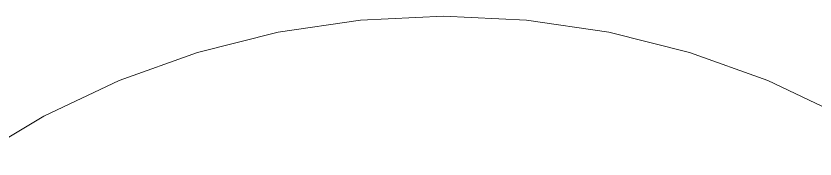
# Model space of a CAD drawing. Header units: centimetres. Extents: x -214 to 137, y -175 to 4.
# Drawn here: x 51.205 to 55.389, y -110.849 to -110.102 of the extents above; entities that cross this region are included whole.
import ezdxf

# ---------------------------------------------------------------- set-up
doc = ezdxf.new("R2010")
doc.units = ezdxf.units.CM
doc.header["$MEASUREMENT"] = 0
doc.layers.add('layer 1', color=7, linetype='Continuous')

msp = doc.modelspace()

# ---------------------------------------------------------------- linework, layer by layer
at = {"layer": 'layer 1', "color": 5, "lineweight": 9}
for points in [[(53.44283, -110.10157), (53.44283, -110.10157), (53.0079, -110.12294), (53.0079, -110.12294)], [(53.44283, -110.10157), (53.44283, -110.10157), (53.0079, -110.12294), (53.0079, -110.12294)], [(53.44283, -110.10157), (53.44283, -110.10157), (53.0079, -110.12294), (53.0079, -110.12294)], [(53.44283, -110.10157), (53.44283, -110.10157), (53.0079, -110.12294), (53.0079, -110.12294)], [(53.87779, -110.12294), (53.87779, -110.12294), (53.44283, -110.10157), (53.44283, -110.10157)], [(53.87779, -110.12294), (53.87779, -110.12294), (53.44283, -110.10157), (53.44283, -110.10157)], [(53.87779, -110.12294), (53.87779, -110.12294), (53.44283, -110.10157), (53.44283, -110.10157)], [(53.87779, -110.12294), (53.87779, -110.12294), (53.44283, -110.10157), (53.44283, -110.10157)], [(53.0079, -110.12294), (53.0079, -110.12294), (52.57714, -110.18684), (52.57714, -110.18684)], [(53.0079, -110.12294), (53.0079, -110.12294), (52.57714, -110.18684), (52.57714, -110.18684)], [(53.0079, -110.12294), (53.0079, -110.12294), (52.57714, -110.18684), (52.57714, -110.18684)], [(53.0079, -110.12294), (53.0079, -110.12294), (52.57714, -110.18684), (52.57714, -110.18684)], [(54.30854, -110.18684), (54.30854, -110.18684), (53.87779, -110.12294), (53.87779, -110.12294)], [(54.30854, -110.18684), (54.30854, -110.18684), (53.87779, -110.12294), (53.87779, -110.12294)], [(54.30854, -110.18684), (54.30854, -110.18684), (53.87779, -110.12294), (53.87779, -110.12294)], [(54.30854, -110.18684), (54.30854, -110.18684), (53.87779, -110.12294), (53.87779, -110.12294)], [(52.57714, -110.18684), (52.57714, -110.18684), (52.15473, -110.29265), (52.15473, -110.29265)], [(52.57714, -110.18684), (52.57714, -110.18684), (52.15473, -110.29265), (52.15473, -110.29265)], [(52.57714, -110.18684), (52.57714, -110.18684), (52.15473, -110.29265), (52.15473, -110.29265)], [(52.57714, -110.18684), (52.57714, -110.18684), (52.15473, -110.29265), (52.15473, -110.29265)], [(54.73095, -110.29265), (54.73095, -110.29265), (54.30854, -110.18684), (54.30854, -110.18684)], [(54.73095, -110.29265), (54.73095, -110.29265), (54.30854, -110.18684), (54.30854, -110.18684)], [(54.73095, -110.29265), (54.73095, -110.29265), (54.30854, -110.18684), (54.30854, -110.18684)], [(54.73095, -110.29265), (54.73095, -110.29265), (54.30854, -110.18684), (54.30854, -110.18684)], [(52.15473, -110.29265), (52.15473, -110.29265), (51.74473, -110.43935), (51.74473, -110.43935)], [(52.15473, -110.29265), (52.15473, -110.29265), (51.74473, -110.43935), (51.74473, -110.43935)], [(52.15473, -110.29265), (52.15473, -110.29265), (51.74473, -110.43935), (51.74473, -110.43935)], [(52.15473, -110.29265), (52.15473, -110.29265), (51.74473, -110.43935), (51.74473, -110.43935)], [(55.14095, -110.43936), (55.14095, -110.43936), (54.73095, -110.29265), (54.73095, -110.29265)], [(55.14095, -110.43936), (55.14095, -110.43936), (54.73095, -110.29265), (54.73095, -110.29265)], [(55.14095, -110.43936), (55.14095, -110.43936), (54.73095, -110.29265), (54.73095, -110.29265)], [(55.14095, -110.43936), (55.14095, -110.43936), (54.73095, -110.29265), (54.73095, -110.29265)], [(51.74473, -110.43935), (51.74473, -110.43935), (51.35108, -110.62553), (51.35108, -110.62553)], [(51.74473, -110.43935), (51.74473, -110.43935), (51.35108, -110.62553), (51.35108, -110.62553)], [(51.74473, -110.43935), (51.74473, -110.43935), (51.35108, -110.62553), (51.35108, -110.62553)], [(51.74473, -110.43935), (51.74473, -110.43935), (51.35108, -110.62553), (51.35108, -110.62553)], [(55.5346, -110.62554), (55.5346, -110.62554), (55.14095, -110.43936), (55.14095, -110.43936)], [(55.5346, -110.62554), (55.5346, -110.62554), (55.14095, -110.43936), (55.14095, -110.43936)], [(55.5346, -110.62554), (55.5346, -110.62554), (55.14095, -110.43936), (55.14095, -110.43936)], [(55.5346, -110.62554), (55.5346, -110.62554), (55.14095, -110.43936), (55.14095, -110.43936)], [(51.35108, -110.62553), (51.35108, -110.62553), (50.97757, -110.8494), (50.97757, -110.8494)], [(51.35108, -110.62553), (51.35108, -110.62553), (50.97757, -110.8494), (50.97757, -110.8494)], [(51.35108, -110.62553), (51.35108, -110.62553), (50.97757, -110.8494), (50.97757, -110.8494)], [(51.35108, -110.62553), (51.35108, -110.62553), (50.97757, -110.8494), (50.97757, -110.8494)]]:
    msp.add_open_spline(points, degree=3, dxfattribs=at)

doc.saveas('drawing.dxf')
